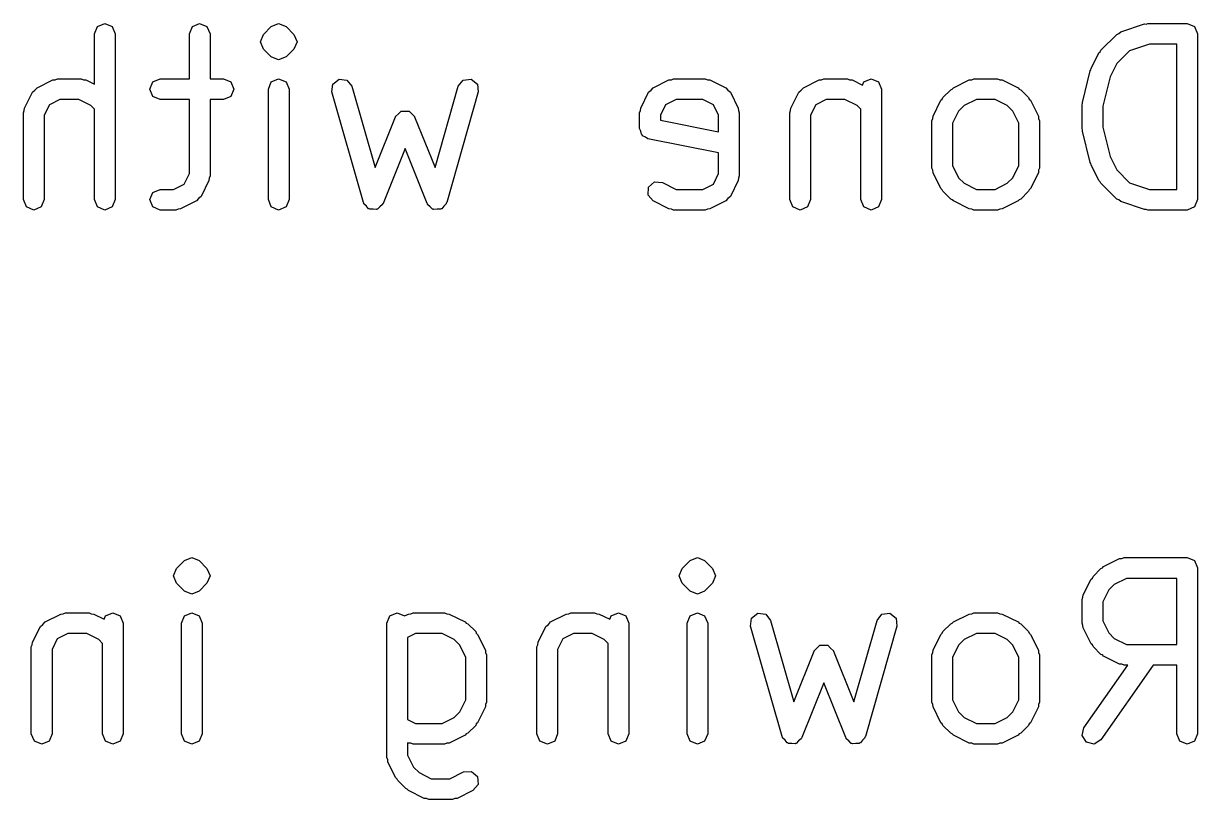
# Model space of a CAD drawing. Extents: x 36 to 138, y -125 to -38.
# Drawn here: x 130.84 to 137.92, y -111.26 to -106.58 of the extents above; entities that cross this region are included whole.
import ezdxf

# ---------------------------------------------------------------- set-up
doc = ezdxf.new("R2010")
doc.units = 0
doc.layers.add('BLACK', color=7, linetype='CONTINUOUS')

msp = doc.modelspace()

# ---------------------------------------------------------------- linework, layer by layer
at = {"layer": 'BLACK', "linetype": 'CONTINUOUS'}
for p, q in [((131.269, -106.645), (131.288, -106.601)), ((131.269, -106.949), (131.269, -106.645)), ((131.288, -106.601), (131.332, -106.583)), ((131.332, -106.583), (131.376, -106.601)), ((131.376, -106.601), (131.394, -106.645)), ((131.394, -106.645), (131.394, -107.645)), ((131.841, -106.645), (131.859, -106.601)), ((131.841, -106.916), (131.841, -106.645)), ((131.859, -106.601), (131.903, -106.583)), ((131.903, -106.583), (131.947, -106.601)), ((131.947, -106.601), (131.966, -106.645)), ((131.966, -106.645), (131.966, -106.916)), ((132.269, -106.693), (132.288, -106.649)), ((132.288, -106.649), (132.335, -106.601)), ((132.335, -106.601), (132.379, -106.583)), ((132.335, -106.601), (132.335, -106.601)), ((132.379, -106.583), (132.424, -106.601)), ((132.424, -106.601), (132.471, -106.649)), ((132.471, -106.649), (132.49, -106.693)), ((137.335, -106.744), (137.431, -106.649)), ((137.431, -106.649), (137.444, -106.643)), ((137.444, -106.643), (137.455, -106.633)), ((137.455, -106.633), (137.598, -106.586)), ((137.598, -106.586), (137.608, -106.587)), ((137.608, -106.587), (137.618, -106.583)), ((137.618, -106.583), (137.856, -106.583)), ((137.856, -106.583), (137.9, -106.601)), ((137.9, -106.601), (137.918, -106.645)), ((137.918, -106.645), (137.918, -107.645)), ((132.288, -106.737), (132.269, -106.693)), ((132.49, -106.693), (132.471, -106.737)), ((137.628, -106.708), (137.508, -106.747)), ((137.793, -106.708), (137.628, -106.708)), ((137.793, -107.583), (137.793, -106.708)), ((132.335, -106.785), (132.288, -106.737)), ((132.379, -106.803), (132.335, -106.785)), ((132.424, -106.785), (132.379, -106.803)), ((132.471, -106.737), (132.424, -106.785)), ((137.276, -106.855), (137.324, -106.76)), ((137.324, -106.76), (137.331, -106.753)), ((137.331, -106.753), (137.335, -106.744)), ((137.508, -106.747), (137.431, -106.825)), ((137.271, -106.868), (137.275, -106.862)), ((137.275, -106.862), (137.276, -106.855)), ((137.431, -106.825), (137.391, -106.905)), ((130.923, -106.97), (131.018, -106.923)), ((131.018, -106.923), (131.033, -106.922)), ((131.033, -106.922), (131.046, -106.916)), ((131.046, -106.916), (131.189, -106.916)), ((131.189, -106.916), (131.202, -106.922)), ((131.202, -106.922), (131.217, -106.923)), ((131.217, -106.923), (131.269, -106.949)), ((131.621, -106.934), (131.665, -106.916)), ((131.665, -106.916), (131.841, -106.916)), ((131.966, -106.916), (132.046, -106.916)), ((132.046, -106.916), (132.09, -106.934)), ((132.335, -106.934), (132.379, -106.916)), ((132.379, -106.916), (132.424, -106.934)), ((132.706, -106.948), (132.743, -106.918)), ((132.743, -106.918), (132.791, -106.924)), ((132.791, -106.924), (132.821, -106.961)), ((133.462, -106.961), (133.492, -106.924)), ((133.492, -106.924), (133.54, -106.918)), ((133.54, -106.918), (133.577, -106.948)), ((134.637, -106.97), (134.732, -106.923)), ((134.732, -106.923), (134.747, -106.922)), ((134.747, -106.922), (134.76, -106.916)), ((134.76, -106.916), (134.951, -106.916)), ((134.951, -106.916), (134.964, -106.922)), ((134.964, -106.922), (134.979, -106.923)), ((134.979, -106.923), (135.074, -106.97)), ((135.542, -106.97), (135.637, -106.923)), ((135.637, -106.923), (135.652, -106.922)), ((135.652, -106.922), (135.665, -106.916)), ((135.665, -106.916), (135.808, -106.916)), ((135.808, -106.916), (135.821, -106.922)), ((135.821, -106.922), (135.836, -106.923)), ((135.836, -106.923), (135.899, -106.954)), ((135.907, -106.934), (135.951, -106.916)), ((135.951, -106.916), (135.995, -106.934)), ((136.447, -106.97), (136.542, -106.923)), ((136.542, -106.923), (136.557, -106.922)), ((136.557, -106.922), (136.57, -106.916)), ((136.57, -106.916), (136.713, -106.916)), ((136.713, -106.916), (136.726, -106.922)), ((136.726, -106.922), (136.741, -106.923)), ((136.741, -106.923), (136.836, -106.97)), ((137.224, -107.059), (137.271, -106.868)), ((137.391, -106.905), (137.347, -107.081)), ((130.847, -107.093), (130.895, -106.998)), ((130.895, -106.998), (130.91, -106.985)), ((130.91, -106.985), (130.923, -106.97)), ((131.603, -106.978), (131.621, -106.934)), ((131.621, -107.023), (131.603, -106.978)), ((132.09, -106.934), (132.109, -106.978)), ((132.109, -106.978), (132.09, -107.023)), ((132.317, -106.978), (132.335, -106.934)), ((132.317, -107.645), (132.317, -106.978)), ((132.424, -106.934), (132.442, -106.978)), ((132.442, -106.978), (132.442, -107.645)), ((132.7, -106.996), (132.706, -106.948)), ((132.891, -107.662), (132.7, -106.996)), ((132.821, -106.961), (132.961, -107.452)), ((133.322, -107.452), (133.462, -106.961)), ((133.582, -106.996), (133.392, -107.662)), ((133.577, -106.948), (133.582, -106.996)), ((134.562, -107.093), (134.609, -106.998)), ((134.609, -106.998), (134.624, -106.985)), ((134.624, -106.985), (134.637, -106.97)), ((135.074, -106.97), (135.087, -106.985)), ((135.087, -106.985), (135.102, -106.998)), ((135.102, -106.998), (135.15, -107.093)), ((135.466, -107.093), (135.514, -106.998)), ((135.514, -106.998), (135.529, -106.985)), ((135.529, -106.985), (135.542, -106.97)), ((135.899, -106.954), (135.907, -106.934)), ((135.995, -106.934), (136.013, -106.978)), ((136.013, -106.978), (136.013, -107.645)), ((136.383, -107.029), (136.431, -106.982)), ((136.431, -106.982), (136.44, -106.978)), ((136.44, -106.978), (136.447, -106.97)), ((136.836, -106.97), (136.843, -106.978)), ((136.843, -106.978), (136.852, -106.982)), ((136.852, -106.982), (136.9, -107.029)), ((130.997, -107.073), (130.966, -107.136)), ((131.061, -107.041), (130.997, -107.073)), ((131.174, -107.041), (131.061, -107.041)), ((131.247, -107.077), (131.174, -107.041)), ((131.665, -107.041), (131.621, -107.023)), ((131.841, -107.041), (131.665, -107.041)), ((131.841, -107.488), (131.841, -107.041)), ((132.046, -107.041), (131.966, -107.041)), ((131.966, -107.041), (131.966, -107.502)), ((132.09, -107.023), (132.046, -107.041)), ((134.712, -107.073), (134.68, -107.136)), ((134.775, -107.041), (134.712, -107.073)), ((134.936, -107.041), (134.775, -107.041)), ((135, -107.073), (134.936, -107.041)), ((135.031, -107.136), (135, -107.073)), ((135.617, -107.073), (135.585, -107.136)), ((135.68, -107.041), (135.617, -107.073)), ((135.793, -107.041), (135.68, -107.041)), ((135.866, -107.077), (135.793, -107.041)), ((136.324, -107.141), (136.371, -107.046)), ((136.371, -107.046), (136.379, -107.039)), ((136.379, -107.039), (136.383, -107.029)), ((136.585, -107.041), (136.512, -107.077)), ((136.698, -107.041), (136.585, -107.041)), ((136.771, -107.077), (136.698, -107.041)), ((136.9, -107.029), (136.904, -107.039)), ((136.904, -107.039), (136.912, -107.046)), ((136.912, -107.046), (136.959, -107.141)), ((137.222, -107.074), (137.225, -107.066)), ((137.222, -107.217), (137.222, -107.074)), ((137.225, -107.066), (137.224, -107.059)), ((130.841, -107.121), (130.846, -107.108)), ((130.841, -107.645), (130.841, -107.121)), ((130.846, -107.108), (130.847, -107.093)), ((130.966, -107.136), (130.966, -107.645)), ((131.269, -107.1), (131.247, -107.077)), ((131.269, -107.645), (131.269, -107.1)), ((133.083, -107.146), (133.084, -107.145)), ((133.084, -107.144), (133.101, -107.128)), ((133.084, -107.145), (133.084, -107.144)), ((133.101, -107.128), (133.117, -107.111)), ((133.117, -107.111), (133.118, -107.111)), ((133.118, -107.111), (133.118, -107.111)), ((133.118, -107.111), (133.141, -107.111)), ((133.141, -107.111), (133.165, -107.111)), ((133.165, -107.111), (133.165, -107.111)), ((133.165, -107.111), (133.166, -107.111)), ((133.166, -107.111), (133.182, -107.128)), ((133.182, -107.128), (133.199, -107.144)), ((133.199, -107.144), (133.199, -107.145)), ((133.199, -107.145), (133.199, -107.146)), ((134.555, -107.121), (134.561, -107.108)), ((134.555, -107.217), (134.555, -107.121)), ((134.561, -107.108), (134.562, -107.093)), ((134.68, -107.136), (134.68, -107.165)), ((135.031, -107.236), (135.031, -107.136)), ((135.15, -107.093), (135.151, -107.108)), ((135.151, -107.108), (135.156, -107.121)), ((135.156, -107.121), (135.156, -107.502)), ((135.46, -107.121), (135.465, -107.108)), ((135.46, -107.645), (135.46, -107.121)), ((135.465, -107.108), (135.466, -107.093)), ((135.585, -107.136), (135.585, -107.645)), ((135.888, -107.1), (135.866, -107.077)), ((135.888, -107.645), (135.888, -107.1)), ((136.323, -107.155), (136.324, -107.141)), ((136.478, -107.111), (136.442, -107.184)), ((136.512, -107.077), (136.478, -107.111)), ((136.804, -107.111), (136.771, -107.077)), ((136.841, -107.184), (136.804, -107.111)), ((136.959, -107.141), (136.96, -107.155)), ((137.347, -107.081), (137.347, -107.209)), ((132.961, -107.452), (133.083, -107.146)), ((133.199, -107.146), (133.322, -107.452)), ((134.68, -107.165), (135.031, -107.236)), ((136.317, -107.169), (136.323, -107.155)), ((136.317, -107.455), (136.317, -107.169)), ((136.442, -107.184), (136.442, -107.44)), ((136.841, -107.44), (136.841, -107.184)), ((136.96, -107.155), (136.966, -107.169)), ((136.966, -107.169), (136.966, -107.455)), ((137.347, -107.209), (137.391, -107.385)), ((134.562, -107.233), (134.555, -107.217)), ((134.566, -107.251), (134.562, -107.233)), ((134.571, -107.255), (134.566, -107.251)), ((134.573, -107.261), (134.571, -107.255)), ((134.59, -107.268), (134.573, -107.261)), ((134.605, -107.278), (134.59, -107.268)), ((135.031, -107.363), (134.605, -107.278)), ((137.225, -107.224), (137.222, -107.217)), ((137.224, -107.232), (137.225, -107.224)), ((137.271, -107.422), (137.224, -107.232)), ((133.141, -107.337), (133.009, -107.668)), ((133.274, -107.668), (133.141, -107.337)), ((135.031, -107.488), (135.031, -107.363)), ((137.275, -107.428), (137.271, -107.422)), ((137.276, -107.435), (137.275, -107.428)), ((137.391, -107.385), (137.431, -107.465)), ((131.809, -107.551), (131.841, -107.488)), ((135, -107.551), (135.031, -107.488)), ((136.323, -107.468), (136.317, -107.455)), ((136.324, -107.483), (136.323, -107.468)), ((136.371, -107.578), (136.324, -107.483)), ((136.442, -107.44), (136.478, -107.513)), ((136.804, -107.513), (136.841, -107.44)), ((136.959, -107.483), (136.912, -107.578)), ((136.96, -107.468), (136.959, -107.483)), ((136.966, -107.455), (136.96, -107.468)), ((137.324, -107.53), (137.276, -107.435)), ((137.431, -107.465), (137.508, -107.543)), ((131.746, -107.583), (131.809, -107.551)), ((131.959, -107.53), (131.912, -107.625)), ((131.96, -107.516), (131.959, -107.53)), ((131.966, -107.502), (131.96, -107.516)), ((134.606, -107.617), (134.609, -107.57)), ((134.609, -107.57), (134.645, -107.538)), ((134.645, -107.538), (134.693, -107.542)), ((134.693, -107.542), (134.775, -107.583)), ((134.936, -107.583), (135, -107.551)), ((135.15, -107.53), (135.102, -107.625)), ((135.151, -107.516), (135.15, -107.53)), ((135.156, -107.502), (135.151, -107.516)), ((136.478, -107.513), (136.512, -107.546)), ((136.512, -107.546), (136.585, -107.583)), ((136.698, -107.583), (136.771, -107.546)), ((136.771, -107.546), (136.804, -107.513)), ((137.331, -107.537), (137.324, -107.53)), ((137.335, -107.546), (137.331, -107.537)), ((137.431, -107.642), (137.335, -107.546)), ((137.508, -107.543), (137.628, -107.583)), ((131.603, -107.645), (131.621, -107.601)), ((131.621, -107.601), (131.665, -107.583)), ((131.665, -107.583), (131.746, -107.583)), ((131.897, -107.638), (131.884, -107.653)), ((131.912, -107.625), (131.897, -107.638)), ((134.637, -107.653), (134.606, -107.617)), ((134.775, -107.583), (134.936, -107.583)), ((135.087, -107.638), (135.074, -107.653)), ((135.102, -107.625), (135.087, -107.638)), ((136.379, -107.585), (136.371, -107.578)), ((136.383, -107.594), (136.379, -107.585)), ((136.431, -107.642), (136.383, -107.594)), ((136.585, -107.583), (136.698, -107.583)), ((136.9, -107.594), (136.852, -107.642)), ((136.904, -107.585), (136.9, -107.594)), ((136.912, -107.578), (136.904, -107.585)), ((137.628, -107.583), (137.793, -107.583)), ((130.859, -107.689), (130.841, -107.645)), ((130.903, -107.708), (130.859, -107.689)), ((130.947, -107.689), (130.903, -107.708)), ((130.966, -107.645), (130.947, -107.689)), ((131.288, -107.689), (131.269, -107.645)), ((131.332, -107.708), (131.288, -107.689)), ((131.376, -107.689), (131.332, -107.708)), ((131.394, -107.645), (131.376, -107.689)), ((131.621, -107.689), (131.603, -107.645)), ((131.665, -107.708), (131.621, -107.689)), ((131.76, -107.708), (131.665, -107.708)), ((131.774, -107.702), (131.76, -107.708)), ((131.788, -107.701), (131.774, -107.702)), ((131.884, -107.653), (131.788, -107.701)), ((132.335, -107.689), (132.317, -107.645)), ((132.379, -107.708), (132.335, -107.689)), ((132.424, -107.689), (132.379, -107.708)), ((132.442, -107.645), (132.424, -107.689)), ((132.893, -107.666), (132.891, -107.662)), ((132.893, -107.67), (132.893, -107.666)), ((132.908, -107.684), (132.893, -107.67)), ((132.921, -107.7), (132.908, -107.684)), ((132.925, -107.7), (132.921, -107.7)), ((132.928, -107.703), (132.925, -107.7)), ((132.948, -107.703), (132.928, -107.703)), ((132.968, -107.705), (132.948, -107.703)), ((132.971, -107.703), (132.968, -107.705)), ((132.976, -107.703), (132.971, -107.703)), ((132.99, -107.688), (132.976, -107.703)), ((133.006, -107.675), (132.99, -107.688)), ((133.009, -107.668), (133.006, -107.671)), ((133.006, -107.671), (133.006, -107.675)), ((133.277, -107.671), (133.274, -107.668)), ((133.277, -107.675), (133.277, -107.671)), ((133.293, -107.688), (133.277, -107.675)), ((133.307, -107.703), (133.293, -107.688)), ((133.311, -107.703), (133.307, -107.703)), ((133.315, -107.705), (133.311, -107.703)), ((133.335, -107.703), (133.315, -107.705)), ((133.355, -107.703), (133.335, -107.703)), ((133.358, -107.7), (133.355, -107.703)), ((133.362, -107.7), (133.358, -107.7)), ((133.375, -107.684), (133.362, -107.7)), ((133.389, -107.67), (133.375, -107.684)), ((133.392, -107.662), (133.389, -107.666)), ((133.389, -107.666), (133.389, -107.67)), ((134.732, -107.701), (134.637, -107.653)), ((134.747, -107.702), (134.732, -107.701)), ((134.76, -107.708), (134.747, -107.702)), ((134.951, -107.708), (134.76, -107.708)), ((134.964, -107.702), (134.951, -107.708)), ((134.979, -107.701), (134.964, -107.702)), ((135.074, -107.653), (134.979, -107.701)), ((135.478, -107.689), (135.46, -107.645)), ((135.522, -107.708), (135.478, -107.689)), ((135.567, -107.689), (135.522, -107.708)), ((135.585, -107.645), (135.567, -107.689)), ((135.907, -107.689), (135.888, -107.645)), ((135.951, -107.708), (135.907, -107.689)), ((135.995, -107.689), (135.951, -107.708)), ((136.013, -107.645), (135.995, -107.689)), ((136.44, -107.646), (136.431, -107.642)), ((136.447, -107.653), (136.44, -107.646)), ((136.542, -107.701), (136.447, -107.653)), ((136.557, -107.702), (136.542, -107.701)), ((136.57, -107.708), (136.557, -107.702)), ((136.713, -107.708), (136.57, -107.708)), ((136.726, -107.702), (136.713, -107.708)), ((136.741, -107.701), (136.726, -107.702)), ((136.836, -107.653), (136.741, -107.701)), ((136.843, -107.646), (136.836, -107.653)), ((136.852, -107.642), (136.843, -107.646)), ((137.444, -107.647), (137.431, -107.642)), ((137.455, -107.657), (137.444, -107.647)), ((137.598, -107.704), (137.455, -107.657)), ((137.608, -107.704), (137.598, -107.704)), ((137.618, -107.708), (137.608, -107.704)), ((137.856, -107.708), (137.618, -107.708)), ((137.9, -107.689), (137.856, -107.708)), ((137.918, -107.645), (137.9, -107.689)), ((131.764, -109.869), (131.811, -109.821)), ((131.811, -109.821), (131.856, -109.803)), ((131.856, -109.803), (131.9, -109.821)), ((131.9, -109.821), (131.947, -109.869)), ((134.811, -109.869), (134.859, -109.821)), ((134.859, -109.821), (134.903, -109.803)), ((134.859, -109.821), (134.859, -109.821)), ((134.903, -109.803), (134.947, -109.821)), ((134.947, -109.821), (134.995, -109.869)), ((137.352, -109.857), (137.447, -109.809)), ((137.447, -109.809), (137.461, -109.808)), ((137.461, -109.808), (137.475, -109.803)), ((137.475, -109.803), (137.856, -109.803)), ((137.856, -109.803), (137.9, -109.821)), ((137.9, -109.821), (137.918, -109.865)), ((131.746, -109.913), (131.764, -109.869)), ((131.764, -109.869), (131.764, -109.869)), ((131.947, -109.869), (131.947, -109.869)), ((131.947, -109.869), (131.966, -109.913)), ((134.793, -109.913), (134.811, -109.869)), ((134.995, -109.869), (135.013, -109.913)), ((137.288, -109.916), (137.335, -109.869)), ((137.335, -109.869), (137.345, -109.865)), ((137.345, -109.865), (137.352, -109.857)), ((137.918, -109.865), (137.918, -110.865)), ((131.764, -109.957), (131.746, -109.913)), ((131.811, -110.005), (131.764, -109.957)), ((131.947, -109.957), (131.9, -110.005)), ((131.966, -109.913), (131.947, -109.957)), ((134.811, -109.957), (134.793, -109.913)), ((134.859, -110.005), (134.811, -109.957)), ((134.995, -109.957), (134.947, -110.005)), ((135.013, -109.913), (134.995, -109.957)), ((137.228, -110.028), (137.276, -109.932)), ((137.276, -109.932), (137.284, -109.926)), ((137.284, -109.926), (137.288, -109.916)), ((137.416, -109.964), (137.383, -109.997)), ((137.489, -109.928), (137.416, -109.964)), ((137.793, -109.928), (137.489, -109.928)), ((137.793, -110.326), (137.793, -109.928)), ((131.856, -110.023), (131.811, -110.005)), ((131.9, -110.005), (131.856, -110.023)), ((131.9, -110.005), (131.9, -110.005)), ((134.903, -110.023), (134.859, -110.005)), ((134.947, -110.005), (134.903, -110.023)), ((134.947, -110.005), (134.947, -110.005)), ((137.222, -110.056), (137.227, -110.042)), ((137.227, -110.042), (137.228, -110.028)), ((137.383, -109.997), (137.347, -110.07)), ((137.222, -110.198), (137.222, -110.056)), ((137.347, -110.07), (137.347, -110.184)), ((130.971, -110.19), (131.066, -110.143)), ((131.066, -110.143), (131.08, -110.142)), ((131.08, -110.142), (131.094, -110.136)), ((131.094, -110.136), (131.237, -110.136)), ((131.237, -110.136), (131.25, -110.142)), ((131.25, -110.142), (131.265, -110.143)), ((131.265, -110.143), (131.327, -110.174)), ((131.327, -110.174), (131.335, -110.154)), ((131.335, -110.154), (131.379, -110.136)), ((131.379, -110.136), (131.424, -110.154)), ((131.424, -110.154), (131.442, -110.198)), ((131.793, -110.198), (131.811, -110.154)), ((131.811, -110.154), (131.856, -110.136)), ((131.856, -110.136), (131.9, -110.154)), ((131.9, -110.154), (131.918, -110.198)), ((133.031, -110.198), (133.05, -110.154)), ((133.05, -110.154), (133.094, -110.136)), ((133.094, -110.136), (133.138, -110.154)), ((133.138, -110.154), (133.161, -110.143)), ((133.161, -110.143), (133.176, -110.142)), ((133.176, -110.142), (133.189, -110.136)), ((133.189, -110.136), (133.379, -110.136)), ((133.379, -110.136), (133.393, -110.142)), ((133.393, -110.142), (133.407, -110.143)), ((133.407, -110.143), (133.503, -110.19)), ((134.018, -110.19), (134.113, -110.143)), ((134.113, -110.143), (134.128, -110.142)), ((134.128, -110.142), (134.141, -110.136)), ((134.141, -110.136), (134.284, -110.136)), ((134.284, -110.136), (134.298, -110.142)), ((134.298, -110.142), (134.312, -110.143)), ((134.312, -110.143), (134.375, -110.174)), ((134.375, -110.174), (134.383, -110.154)), ((134.383, -110.154), (134.427, -110.136)), ((134.427, -110.136), (134.471, -110.154)), ((134.471, -110.154), (134.49, -110.198)), ((134.841, -110.198), (134.859, -110.154)), ((134.859, -110.154), (134.903, -110.136)), ((134.903, -110.136), (134.947, -110.154)), ((134.947, -110.154), (134.966, -110.198)), ((135.224, -110.216), (135.23, -110.168)), ((135.23, -110.168), (135.267, -110.138)), ((135.267, -110.138), (135.315, -110.144)), ((135.315, -110.144), (135.344, -110.181)), ((135.344, -110.181), (135.485, -110.672)), ((135.846, -110.672), (135.986, -110.181)), ((135.986, -110.181), (136.016, -110.144)), ((136.016, -110.144), (136.063, -110.138)), ((136.063, -110.138), (136.101, -110.168)), ((136.101, -110.168), (136.106, -110.216)), ((136.447, -110.19), (136.542, -110.143)), ((136.542, -110.143), (136.557, -110.142)), ((136.557, -110.142), (136.57, -110.136)), ((136.57, -110.136), (136.713, -110.136)), ((136.713, -110.136), (136.726, -110.142)), ((136.726, -110.142), (136.741, -110.143)), ((136.741, -110.143), (136.836, -110.19)), ((137.347, -110.184), (137.383, -110.257)), ((130.895, -110.313), (130.943, -110.218)), ((130.943, -110.218), (130.958, -110.205)), ((130.958, -110.205), (130.971, -110.19)), ((131.442, -110.198), (131.442, -110.865)), ((131.793, -110.865), (131.793, -110.198)), ((131.918, -110.198), (131.918, -110.865)), ((133.031, -111.008), (133.031, -110.198)), ((133.503, -110.19), (133.509, -110.198)), ((133.509, -110.198), (133.519, -110.202)), ((133.519, -110.202), (133.567, -110.249)), ((133.567, -110.249), (133.57, -110.259)), ((133.57, -110.259), (133.578, -110.266)), ((133.943, -110.313), (133.99, -110.218)), ((133.99, -110.218), (134.005, -110.205)), ((134.005, -110.205), (134.018, -110.19)), ((134.49, -110.198), (134.49, -110.865)), ((134.841, -110.865), (134.841, -110.198)), ((134.966, -110.198), (134.966, -110.865)), ((135.415, -110.882), (135.224, -110.216)), ((136.106, -110.216), (135.916, -110.882)), ((136.371, -110.266), (136.379, -110.259)), ((136.379, -110.259), (136.383, -110.249)), ((136.383, -110.249), (136.431, -110.202)), ((136.431, -110.202), (136.44, -110.198)), ((136.44, -110.198), (136.447, -110.19)), ((136.836, -110.19), (136.843, -110.198)), ((136.843, -110.198), (136.852, -110.202)), ((136.852, -110.202), (136.9, -110.249)), ((136.9, -110.249), (136.904, -110.259)), ((136.904, -110.259), (136.912, -110.266)), ((137.227, -110.212), (137.222, -110.198)), ((137.228, -110.226), (137.227, -110.212)), ((137.276, -110.322), (137.228, -110.226)), ((137.383, -110.257), (137.416, -110.29)), ((130.888, -110.341), (130.894, -110.328)), ((130.894, -110.328), (130.895, -110.313)), ((131.045, -110.293), (131.013, -110.356)), ((131.109, -110.261), (131.045, -110.293)), ((131.222, -110.261), (131.109, -110.261)), ((131.295, -110.297), (131.222, -110.261)), ((131.317, -110.32), (131.295, -110.297)), ((131.317, -110.865), (131.317, -110.32)), ((133.204, -110.261), (133.156, -110.285)), ((133.156, -110.285), (133.156, -110.779)), ((133.365, -110.261), (133.204, -110.261)), ((133.438, -110.297), (133.365, -110.261)), ((133.471, -110.331), (133.438, -110.297)), ((133.578, -110.266), (133.626, -110.361)), ((133.936, -110.341), (133.942, -110.328)), ((133.942, -110.328), (133.943, -110.313)), ((134.093, -110.293), (134.061, -110.356)), ((134.156, -110.261), (134.093, -110.293)), ((134.269, -110.261), (134.156, -110.261)), ((134.342, -110.297), (134.269, -110.261)), ((134.365, -110.32), (134.342, -110.297)), ((134.365, -110.865), (134.365, -110.32)), ((136.324, -110.361), (136.371, -110.266)), ((136.512, -110.297), (136.478, -110.331)), ((136.585, -110.261), (136.512, -110.297)), ((136.698, -110.261), (136.585, -110.261)), ((136.771, -110.297), (136.698, -110.261)), ((136.804, -110.331), (136.771, -110.297)), ((136.912, -110.266), (136.959, -110.361)), ((137.284, -110.328), (137.276, -110.322)), ((137.288, -110.338), (137.284, -110.328)), ((137.416, -110.29), (137.489, -110.326)), ((137.489, -110.326), (137.793, -110.326)), ((130.888, -110.865), (130.888, -110.341)), ((131.013, -110.356), (131.013, -110.865)), ((133.507, -110.404), (133.471, -110.331)), ((133.626, -110.361), (133.627, -110.375)), ((133.627, -110.375), (133.632, -110.389)), ((133.632, -110.389), (133.632, -110.675)), ((133.936, -110.865), (133.936, -110.341)), ((134.061, -110.356), (134.061, -110.865)), ((135.485, -110.672), (135.607, -110.366)), ((135.607, -110.366), (135.608, -110.365)), ((135.608, -110.364), (135.624, -110.348)), ((135.608, -110.365), (135.608, -110.364)), ((135.624, -110.348), (135.641, -110.331)), ((135.641, -110.331), (135.641, -110.331)), ((135.641, -110.331), (135.642, -110.331)), ((135.642, -110.331), (135.665, -110.331)), ((135.665, -110.331), (135.688, -110.331)), ((135.688, -110.331), (135.689, -110.331)), ((135.689, -110.331), (135.69, -110.331)), ((135.69, -110.331), (135.706, -110.348)), ((135.706, -110.348), (135.723, -110.364)), ((135.723, -110.364), (135.723, -110.365)), ((135.723, -110.365), (135.723, -110.366)), ((135.723, -110.366), (135.846, -110.672)), ((136.317, -110.389), (136.323, -110.375)), ((136.317, -110.675), (136.317, -110.389)), ((136.323, -110.375), (136.324, -110.361)), ((136.478, -110.331), (136.442, -110.404)), ((136.841, -110.404), (136.804, -110.331)), ((136.959, -110.361), (136.96, -110.375)), ((136.96, -110.375), (136.966, -110.389)), ((136.966, -110.389), (136.966, -110.675)), ((137.335, -110.386), (137.288, -110.338)), ((137.345, -110.389), (137.335, -110.386)), ((137.352, -110.397), (137.345, -110.389)), ((137.447, -110.445), (137.352, -110.397)), ((133.507, -110.66), (133.507, -110.404)), ((136.442, -110.404), (136.442, -110.66)), ((136.841, -110.66), (136.841, -110.404)), ((137.233, -110.829), (137.498, -110.451)), ((137.65, -110.451), (137.335, -110.901)), ((137.461, -110.446), (137.447, -110.445)), ((137.475, -110.451), (137.461, -110.446)), ((137.498, -110.451), (137.475, -110.451)), ((137.793, -110.451), (137.65, -110.451)), ((137.793, -110.865), (137.793, -110.451)), ((135.665, -110.557), (135.533, -110.888)), ((135.798, -110.888), (135.665, -110.557)), ((133.471, -110.733), (133.507, -110.66)), ((133.632, -110.675), (133.627, -110.688)), ((136.323, -110.688), (136.317, -110.675)), ((136.442, -110.66), (136.478, -110.733)), ((136.804, -110.733), (136.841, -110.66)), ((136.966, -110.675), (136.96, -110.688)), ((133.438, -110.766), (133.471, -110.733)), ((133.626, -110.703), (133.578, -110.798)), ((133.627, -110.688), (133.626, -110.703)), ((136.324, -110.703), (136.323, -110.688)), ((136.371, -110.798), (136.324, -110.703)), ((136.478, -110.733), (136.512, -110.766)), ((136.771, -110.766), (136.804, -110.733)), ((136.959, -110.703), (136.912, -110.798)), ((136.96, -110.688), (136.959, -110.703)), ((133.156, -110.779), (133.204, -110.803)), ((133.204, -110.803), (133.365, -110.803)), ((133.365, -110.803), (133.438, -110.766)), ((133.567, -110.814), (133.519, -110.862)), ((133.57, -110.805), (133.567, -110.814)), ((133.578, -110.798), (133.57, -110.805)), ((136.379, -110.805), (136.371, -110.798)), ((136.383, -110.814), (136.379, -110.805)), ((136.431, -110.862), (136.383, -110.814)), ((136.512, -110.766), (136.585, -110.803)), ((136.585, -110.803), (136.698, -110.803)), ((136.698, -110.803), (136.771, -110.766)), ((136.9, -110.814), (136.852, -110.862)), ((136.904, -110.805), (136.9, -110.814)), ((136.912, -110.798), (136.904, -110.805)), ((130.907, -110.909), (130.888, -110.865)), ((131.013, -110.865), (130.995, -110.909)), ((131.335, -110.909), (131.317, -110.865)), ((131.442, -110.865), (131.424, -110.909)), ((131.811, -110.909), (131.793, -110.865)), ((131.918, -110.865), (131.9, -110.909)), ((133.503, -110.873), (133.407, -110.921)), ((133.509, -110.866), (133.503, -110.873)), ((133.519, -110.862), (133.509, -110.866)), ((133.954, -110.909), (133.936, -110.865)), ((134.061, -110.865), (134.043, -110.909)), ((134.383, -110.909), (134.365, -110.865)), ((134.49, -110.865), (134.471, -110.909)), ((134.859, -110.909), (134.841, -110.865)), ((134.966, -110.865), (134.947, -110.909)), ((135.417, -110.886), (135.415, -110.882)), ((135.417, -110.89), (135.417, -110.886)), ((135.432, -110.904), (135.417, -110.89)), ((135.529, -110.895), (135.513, -110.908)), ((135.53, -110.891), (135.529, -110.895)), ((135.533, -110.888), (135.53, -110.891)), ((135.801, -110.891), (135.798, -110.888)), ((135.801, -110.895), (135.801, -110.891)), ((135.817, -110.908), (135.801, -110.895)), ((135.913, -110.89), (135.899, -110.904)), ((135.916, -110.882), (135.913, -110.886)), ((135.913, -110.886), (135.913, -110.89)), ((136.44, -110.866), (136.431, -110.862)), ((136.447, -110.873), (136.44, -110.866)), ((136.542, -110.921), (136.447, -110.873)), ((136.836, -110.873), (136.741, -110.921)), ((136.843, -110.866), (136.836, -110.873)), ((136.852, -110.862), (136.843, -110.866)), ((137.223, -110.876), (137.233, -110.829)), ((137.248, -110.916), (137.223, -110.876)), ((137.811, -110.909), (137.793, -110.865)), ((137.918, -110.865), (137.9, -110.909)), ((130.951, -110.928), (130.907, -110.909)), ((130.995, -110.909), (130.951, -110.928)), ((131.379, -110.928), (131.335, -110.909)), ((131.424, -110.909), (131.379, -110.928)), ((131.856, -110.928), (131.811, -110.909)), ((131.9, -110.909), (131.856, -110.928)), ((133.161, -110.921), (133.156, -110.919)), ((133.156, -110.919), (133.156, -110.993)), ((133.176, -110.922), (133.161, -110.921)), ((133.189, -110.928), (133.176, -110.922)), ((133.379, -110.928), (133.189, -110.928)), ((133.393, -110.922), (133.379, -110.928)), ((133.407, -110.921), (133.393, -110.922)), ((133.999, -110.928), (133.954, -110.909)), ((134.043, -110.909), (133.999, -110.928)), ((134.427, -110.928), (134.383, -110.909)), ((134.471, -110.909), (134.427, -110.928)), ((134.903, -110.928), (134.859, -110.909)), ((134.947, -110.909), (134.903, -110.928)), ((135.444, -110.92), (135.432, -110.904)), ((135.449, -110.92), (135.444, -110.92)), ((135.452, -110.923), (135.449, -110.92)), ((135.472, -110.923), (135.452, -110.923)), ((135.492, -110.925), (135.472, -110.923)), ((135.495, -110.923), (135.492, -110.925)), ((135.499, -110.923), (135.495, -110.923)), ((135.513, -110.908), (135.499, -110.923)), ((135.831, -110.923), (135.817, -110.908)), ((135.835, -110.923), (135.831, -110.923)), ((135.838, -110.925), (135.835, -110.923)), ((135.859, -110.923), (135.838, -110.925)), ((135.879, -110.923), (135.859, -110.923)), ((135.882, -110.92), (135.879, -110.923)), ((135.886, -110.92), (135.882, -110.92)), ((135.899, -110.904), (135.886, -110.92)), ((136.557, -110.922), (136.542, -110.921)), ((136.57, -110.928), (136.557, -110.922)), ((136.713, -110.928), (136.57, -110.928)), ((136.726, -110.922), (136.713, -110.928)), ((136.741, -110.921), (136.726, -110.922)), ((137.295, -110.927), (137.248, -110.916)), ((137.335, -110.901), (137.295, -110.927)), ((137.856, -110.928), (137.811, -110.909)), ((137.9, -110.909), (137.856, -110.928)), ((133.037, -111.021), (133.031, -111.008)), ((133.038, -111.036), (133.037, -111.021)), ((133.085, -111.131), (133.038, -111.036)), ((133.156, -110.993), (133.193, -111.066)), ((133.193, -111.066), (133.226, -111.099)), ((133.226, -111.099), (133.299, -111.136)), ((133.412, -111.136), (133.494, -111.095)), ((133.494, -111.095), (133.542, -111.092)), ((133.542, -111.092), (133.578, -111.123)), ((133.093, -111.138), (133.085, -111.131)), ((133.097, -111.147), (133.093, -111.138)), ((133.145, -111.195), (133.097, -111.147)), ((133.299, -111.136), (133.412, -111.136)), ((133.582, -111.171), (133.55, -111.207)), ((133.578, -111.123), (133.582, -111.171)), ((133.154, -111.199), (133.145, -111.195)), ((133.161, -111.207), (133.154, -111.199)), ((133.256, -111.254), (133.161, -111.207)), ((133.55, -111.207), (133.455, -111.254)), ((133.271, -111.255), (133.256, -111.254)), ((133.284, -111.261), (133.271, -111.255)), ((133.427, -111.261), (133.284, -111.261)), ((133.441, -111.255), (133.427, -111.261)), ((133.455, -111.254), (133.441, -111.255))]:
    msp.add_line(p, q, dxfattribs=at)

doc.saveas('drawing.dxf')
